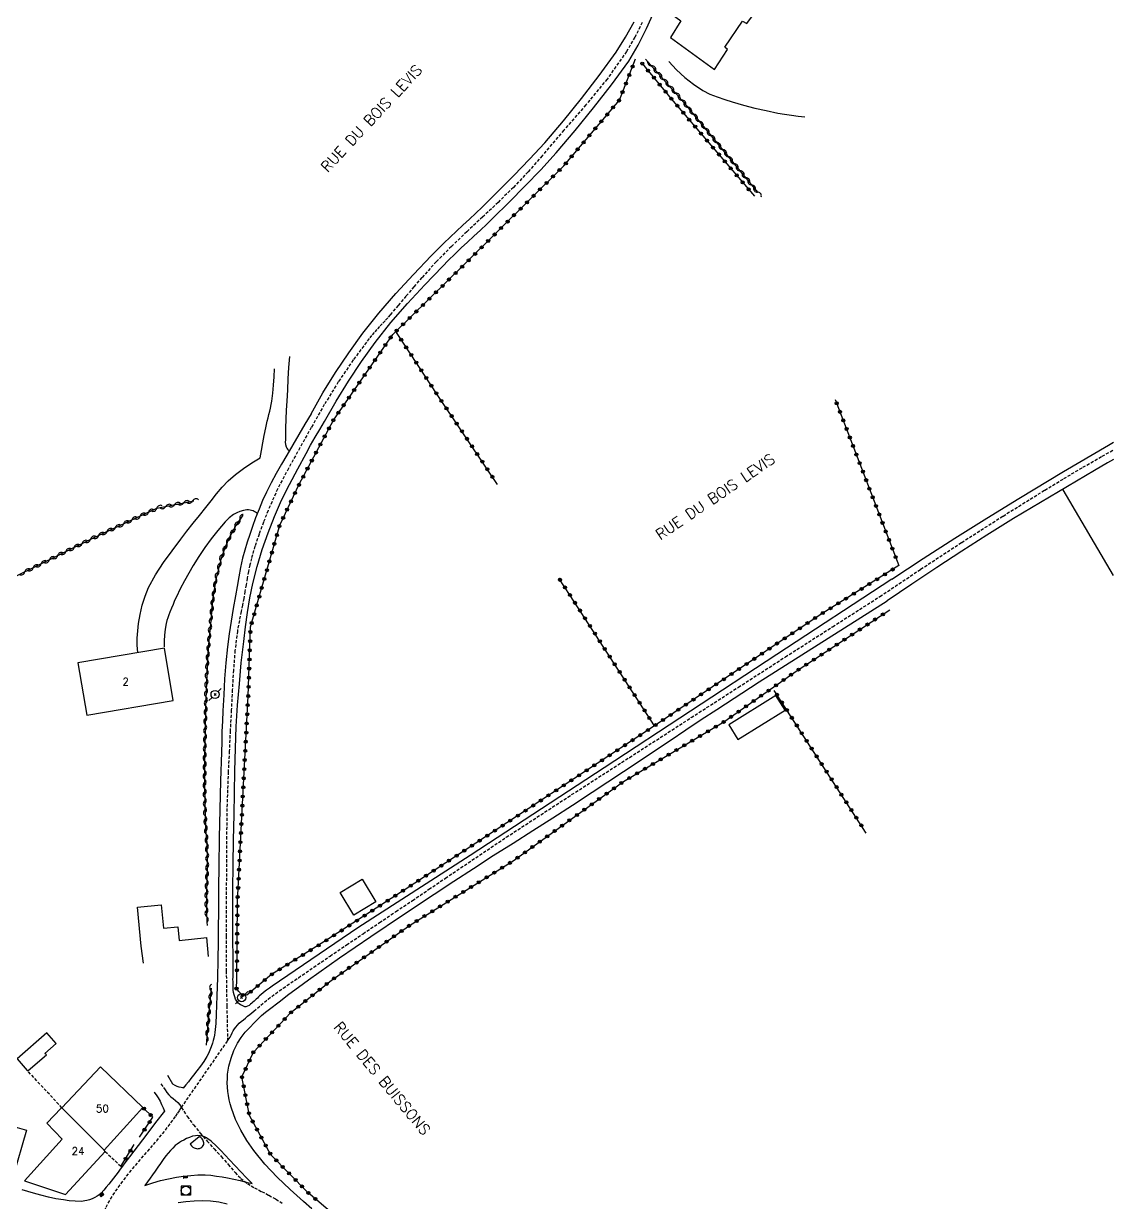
# Model space of a CAD drawing. Header units: millimetres. Extents: x 183000 to 184001, y 152999 to 154000.
# Drawn here: x 183821.3 to 184000, y 153255.7 to 153448.9 of the extents above; entities that cross this region are included whole.
import ezdxf
from ezdxf.enums import TextEntityAlignment as Align

# ---------------------------------------------------------------- set-up
doc = ezdxf.new("R2010")
doc.units = ezdxf.units.MM
doc.linetypes.add('DASHED', pattern=[0.75, 0.5, -0.25])
doc.layers.get('0').update_dxf_attribs({"linetype": 'CONTINUOUS'})
for name, color, linetype in [('W0001', 6, 'DASHED'), ('W0008', 7, 'CONTINUOUS'), ('W0015', 2, 'CONTINUOUS'), ('W0017', 7, 'CONTINUOUS'), ('W0101', 7, 'CONTINUOUS'), ('W0104', 1, 'CONTINUOUS'), ('W0112', 1, 'DASHED'), ('W0300', 7, 'CONTINUOUS'), ('W0310', 3, 'CONTINUOUS'), ('W0322', 7, 'CONTINUOUS'), ('W0323', 7, 'CONTINUOUS'), ('W0330', 7, 'CONTINUOUS'), ('W0401', 7, 'CONTINUOUS'), ('W0420', 7, 'CONTINUOUS'), ('W0473', 7, 'CONTINUOUS'), ('W0989', 7, 'CONTINUOUS'), ('W0991', 7, 'CONTINUOUS'), ('W1102', 7, 'CONTINUOUS')]:
    doc.layers.add(name, color=color, linetype=linetype)
doc.styles.get("Standard").update_dxf_attribs({"font": 'romans.shx', "width": 0.85})

# ---------------------------------------------------------------- blocks, each defined once
blk = doc.blocks.new('T473')
for p, q in [((-0.166667, 0.166667), (0.166667, -0.166667)), ((-0.166667, -0.166667), (0.166667, 0.166667)), ((0.500001, 0.500001), (1.000002, 1.000002)), ((-1.000002, -1.000002), (-0.500001, -0.500001))]:
    blk.add_line(p, q)
blk.add_ellipse((0, 0), major_axis=(0.471405, 0.471405), ratio=1, start_param=5.4977871438, end_param=11.780972451)
blk = doc.blocks.new('T420')
for p, q in [((0.75, 0.75), (-0.75, 0.75)), ((-0.75, 0.75), (-0.75, -0.75)), ((0.75, 0.75), (0.75, -0.75)), ((0.75, -0.75), (-0.75, -0.75))]:
    blk.add_line(p, q)
blk.add_ellipse((0, 0), major_axis=(-0.53, 0.53), ratio=1, start_param=3.926991, end_param=10.210176)
blk = doc.blocks.new('T401')
for p, q in [((-0.3, 0.3), (0, 0.3)), ((-0.3, -0.25), (-0.3, 0.3)), ((-0.3, 0.15), (0, 0.15)), ((-0.3, 0), (0, 0)), ((0, 0.3), (0, -0.25)), ((-0.3, -0.15), (0, -0.15)), ((-0.3, -0.25), (-0.3, -0.3)), ((-0.3, -0.3), (0, -0.3)), ((0, -0.3), (0, -0.25))]:
    blk.add_line(p, q)
blk = doc.blocks.new('t310o')
at = {"color": 0, "linetype": 'Continuous'}
for centre, start, end in [((-0.5, 0.38), 216.8699, 323.1304), ((0.5, -0.37), 36.8699, 143.1303)]:
    blk.add_arc(centre, 0.625, start, end, dxfattribs=at)
blk = doc.blocks.new('t323o')
at = {"color": 0, "linetype": 'Continuous'}
for radius in [0.25, 0.15]:
    blk.add_circle((0, 0), radius, dxfattribs=at)
blk = doc.blocks.new('t322o')
at = {"color": 0, "linetype": 'Continuous'}
for radius in [0.25, 0.15]:
    blk.add_circle((0, 0), radius, dxfattribs=at)

msp = doc.modelspace()

# ---------------------------------------------------------------- linework, layer by layer
at = {"layer": 'W0001'}
for points in [[(183922.76, 153449.05), (183921.53, 153446.63), (183920.16, 153444.29), (183916.99, 153439.79), (183913.49, 153435.54), (183909.87, 153431.4), (183906.33, 153427.22), (183904.03, 153424.56), (183901.61, 153422.02), (183899.1, 153419.56), (183896.55, 153417.16), (183893.99, 153414.77), (183891.46, 153412.35), (183888.99, 153409.86), (183886.63, 153407.26), (183885.32, 153405.75), (183884.01, 153404.22), (183882.72, 153402.69), (183881.43, 153401.16), (183881.01, 153400.66), (183880.57, 153400.17), (183880.13, 153399.69), (183879.69, 153399.21), (183879.24, 153398.73), (183878.81, 153398.24), (183878.38, 153397.74), (183877.97, 153397.24), (183875.36, 153393.75), (183872.91, 153390.15), (183870.62, 153386.44), (183868.47, 153382.66), (183866.61, 153379.32), (183864.74, 153375.98), (183862.95, 153372.58), (183861.4, 153369.07)], [(183854.76, 153282.14), (183854.98, 153282.45), (183855.17, 153282.77), (183855.35, 153283.1), (183855.52, 153283.44), (183855.7, 153283.77), (183855.9, 153284.1), (183856.11, 153284.41), (183856.36, 153284.7), (183856.68, 153285.02), (183857.01, 153285.32), (183857.35, 153285.61), (183857.7, 153285.89), (183858.05, 153286.17), (183858.4, 153286.45), (183858.74, 153286.74), (183859.07, 153287.03), (183861.41, 153288.99), (183863.87, 153290.79), (183866.38, 153292.5), (183868.89, 153294.21), (183871.57, 153296.05), (183874.27, 153297.88), (183876.97, 153299.71), (183879.67, 153301.52), (183882.37, 153303.34), (183885.08, 153305.15), (183887.78, 153306.98), (183890.47, 153308.81), (183900.46, 153315.52), (183910.54, 153322.09), (183920.66, 153328.61), (183930.78, 153335.13), (183938.5, 153340.11), (183946.22, 153345.08), (183953.96, 153350.03), (183961.71, 153354.97), (183968.39, 153359.44), (183975.12, 153363.84), (183981.91, 153368.17), (183988.74, 153372.41), (183991.86, 153374.3), (183995, 153376.15), (183998.16, 153377.97), (184000, 153379.02)], [(183861.4, 153369.07), (183860.64, 153367.14), (183859.91, 153365.2), (183859.24, 153363.23), (183858.67, 153361.23), (183858.42, 153360.15), (183858.19, 153359.06), (183857.98, 153357.96), (183857.78, 153356.87), (183857.59, 153355.77), (183857.4, 153354.67), (183857.19, 153353.58), (183856.96, 153352.49), (183856.37, 153349.32), (183855.97, 153346.11), (183855.72, 153342.9), (183855.53, 153339.69), (183855.36, 153336.33), (183855.19, 153332.97), (183855.03, 153329.62), (183854.86, 153326.26), (183854.67, 153320.96), (183854.59, 153315.65), (183854.57, 153310.35), (183854.53, 153305.04), (183854.51, 153299.32), (183854.54, 153293.59), (183854.63, 153287.87), (183854.76, 153282.14)], [(183847.19, 153271.22), (183854.76, 153282.14)], [(183843.83, 153275.09), (183844.52, 153274.13), (183844.52, 153274.13), (183844.78, 153273.7), (183845.11, 153273.32), (183845.48, 153272.98), (183845.85, 153272.67), (183846.23, 153272.36), (183846.59, 153272.02), (183846.92, 153271.65), (183847.19, 153271.22)], [(183832.77, 153249.87), (183833.2, 153251.16), (183833.68, 153252.43), (183834.22, 153253.68), (183834.83, 153254.9), (183835.98, 153256.89), (183837.29, 153258.77), (183838.69, 153260.58), (183840.17, 153262.33), (183841.66, 153264.04), (183843.14, 153265.76), (183844.58, 153267.52), (183845.94, 153269.34), (183846.27, 153269.81), (183846.58, 153270.28), (183846.88, 153270.75), (183847.19, 153271.22)], [(183847.19, 153271.22), (183848.14, 153269.77), (183849.17, 153268.37), (183850.27, 153267.03), (183851.41, 153265.72), (183852.57, 153264.45), (183853.73, 153263.17), (183854.87, 153261.88), (183855.98, 153260.57), (183856.93, 153259.59), (183858.01, 153258.76), (183859.16, 153258.06), (183860.34, 153257.44), (183861.52, 153256.84), (183862.68, 153256.21), (183863.8, 153255.48)]]:
    msp.add_lwpolyline(points, dxfattribs=at)
at = {"layer": 'W0008'}
for points in [[(183920.53, 153442.73), (183922.07, 153445.35), (183923.45, 153448.07), (183924.68, 153450.85)], [(183918.47, 153444.19), (183919.99, 153446.65), (183921.44, 153449.16)], [(183868.47, 153384.92), (183870.4, 153388.34), (183872.45, 153391.68), (183874.64, 153394.94), (183876.94, 153398.11), (183879.58, 153401.44), (183882.36, 153404.64), (183885.23, 153407.76), (183888.15, 153410.83), (183889.16, 153411.86), (183890.19, 153412.87), (183891.24, 153413.86), (183892.29, 153414.84), (183893.35, 153415.82), (183894.41, 153416.81), (183895.46, 153417.8), (183896.49, 153418.8), (183899.1, 153421.39), (183901.71, 153423.98), (183904.27, 153426.63), (183906.75, 153429.35), (183909.82, 153432.94), (183912.8, 153436.62), (183915.68, 153440.36), (183918.47, 153444.19)], [(183870.66, 153383.66), (183872.54, 153387.01), (183874.56, 153390.28), (183876.7, 153393.48), (183878.95, 153396.59), (183881.55, 153399.86), (183884.28, 153403), (183887.1, 153406.07), (183889.97, 153409.08), (183890.97, 153410.11), (183892, 153411.11), (183893.04, 153412.1), (183894.09, 153413.07), (183895.15, 153414.05), (183896.2, 153415.02), (183897.24, 153416.01), (183898.27, 153417.01), (183900.91, 153419.63), (183903.55, 153422.26), (183906.14, 153424.93), (183908.65, 153427.68), (183911.76, 153431.33), (183914.78, 153435.05), (183917.7, 153438.85), (183920.53, 153442.73)], [(183868.47, 153384.92), (183867.45, 153383.24), (183866.44, 153381.55), (183865.44, 153379.86), (183864.46, 153378.15), (183863.61, 153376.65), (183862.75, 153375.14), (183861.92, 153373.62), (183861.15, 153372.07), (183860.51, 153370.69), (183859.92, 153369.29), (183859.36, 153367.88), (183858.83, 153366.45), (183858.38, 153365.16), (183857.96, 153363.87), (183857.57, 153362.56), (183857.22, 153361.24), (183856.88, 153359.71), (183856.59, 153358.18), (183856.32, 153356.64), (183856.06, 153355.1), (183855.7, 153353.02), (183855.34, 153350.93), (183855.02, 153348.84), (183854.74, 153346.75), (183854.48, 153344.12), (183854.28, 153341.5), (183854.12, 153338.87), (183853.98, 153336.23), (183853.9, 153334.54), (183853.84, 153332.84), (183853.79, 153331.14), (183853.74, 153329.44), (183853.61, 153324.76), (183853.5, 153320.09), (183853.4, 153315.41), (183853.32, 153310.73), (183853.31, 153309.57), (183853.29, 153308.4), (183853.29, 153307.23), (183853.28, 153306.07), (183853.27, 153304.9), (183853.27, 153303.74), (183853.26, 153302.57), (183853.24, 153301.41), (183853.2, 153298.43), (183853.16, 153295.45), (183853.1, 153292.47), (183853, 153289.5), (183852.96, 153288), (183852.91, 153286.49), (183852.83, 153284.99), (183852.66, 153283.49), (183852.59, 153283.05), (183852.5, 153282.61), (183852.39, 153282.18), (183852.27, 153281.75), (183852.08, 153281.19), (183851.86, 153280.64), (183851.62, 153280.09), (183851.35, 153279.56), (183850.85, 153278.76), (183850.3, 153278), (183849.73, 153277.25), (183849.16, 153276.51), (183848.75, 153275.98), (183848.34, 153275.45), (183847.92, 153274.93), (183847.5, 153274.41), (183847.48, 153274.42), (183847.14, 153274.48), (183846.81, 153274.57), (183846.49, 153274.68), (183846.18, 153274.82), (183845.76, 153275.05), (183844.95, 153276.46)], [(183862.09, 153291.13), (183861.61, 153290.79), (183861.13, 153290.43), (183860.66, 153290.06), (183860.2, 153289.68), (183860.01, 153289.51), (183859.83, 153289.34), (183859.65, 153289.16), (183859.47, 153288.99), (183859.29, 153288.81), (183859.11, 153288.63), (183858.92, 153288.47), (183858.72, 153288.31), (183858.51, 153288.14), (183858.28, 153287.96), (183858.03, 153287.81), (183857.75, 153287.73), (183857.61, 153287.74), (183857.48, 153287.78), (183857.36, 153287.83), (183857.25, 153287.89), (183857.05, 153287.98), (183856.85, 153288.07), (183856.65, 153288.19), (183856.48, 153288.34), (183856.25, 153288.65), (183856.07, 153288.99), (183855.93, 153289.35), (183855.82, 153289.71), (183855.74, 153290.07), (183855.7, 153290.44), (183855.68, 153290.81), (183855.67, 153291.18), (183855.65, 153291.53), (183855.65, 153291.87), (183855.64, 153292.22), (183855.65, 153292.57), (183855.65, 153292.91), (183855.66, 153293.26), (183855.66, 153293.6), (183855.67, 153293.95), (183855.65, 153296.18), (183855.63, 153298.4), (183855.62, 153300.63), (183855.61, 153302.85), (183855.64, 153306.94), (183855.69, 153311.02), (183855.75, 153315.11), (183855.82, 153319.19), (183855.88, 153322.8), (183855.94, 153326.42), (183856.03, 153330.04), (183856.19, 153333.65), (183856.41, 153337.15), (183856.69, 153340.64), (183857.01, 153344.13), (183857.4, 153347.62), (183857.69, 153350), (183858.01, 153352.38), (183858.39, 153354.75), (183858.88, 153357.1), (183859.61, 153359.9), (183860.44, 153362.68), (183861.39, 153365.41), (183862.44, 153368.11), (183863.61, 153370.76), (183864.91, 153373.35), (183866.28, 153375.9), (183867.65, 153378.44), (183868.38, 153379.76), (183869.12, 153381.07), (183869.88, 153382.37), (183870.66, 153383.66)], [(183963.66, 153357.84), (183968.82, 153361.2), (183974.01, 153364.52), (183979.23, 153367.8), (183984.48, 153371.03), (183991.81, 153375.44), (183999.19, 153379.78), (184000, 153380.25)], [(184000, 153377.44), (183999.02, 153376.87), (183996.89, 153375.63), (183992.46, 153373.02), (183988.04, 153370.4), (183983.64, 153367.75), (183979.27, 153365.04), (183975.14, 153362.41), (183971.03, 153359.73), (183966.95, 153357.02), (183962.89, 153354.26)], [(183963.66, 153357.84), (183944.82, 153345.48), (183916.52, 153326.88), (183894.55, 153312.52), (183876.14, 153300.69), (183862.09, 153291.13)], [(183861.65, 153287.34), (183863.21, 153288.56), (183864.79, 153289.77), (183866.39, 153290.96), (183868, 153292.13), (183873.1, 153295.73), (183878.25, 153299.26), (183883.43, 153302.74), (183888.62, 153306.2), (183891.85, 153308.32), (183895.08, 153310.42), (183898.32, 153312.5), (183901.57, 153314.57), (183904.83, 153316.64), (183908.07, 153318.72), (183911.32, 153320.8), (183914.55, 153322.9), (183917.11, 153324.59), (183919.67, 153326.28), (183922.22, 153327.99), (183924.77, 153329.69), (183927.32, 153331.4), (183929.87, 153333.1), (183932.43, 153334.79), (183934.99, 153336.47), (183941.94, 153340.97), (183948.9, 153345.43), (183955.89, 153349.86), (183962.89, 153354.26)], [(183868.56, 153254.62), (183867.21, 153255.8), (183865.04, 153257.77), (183862.91, 153259.78), (183860.88, 153261.91), (183859.04, 153264.2), (183857.93, 153265.82), (183856.92, 153267.51), (183856.06, 153269.28), (183855.38, 153271.13), (183855.19, 153271.81), (183855.02, 153272.49), (183854.89, 153273.17), (183854.8, 153273.87), (183854.74, 153274.56), (183854.71, 153275.27), (183854.72, 153275.97), (183854.77, 153276.67), (183854.98, 153278), (183855.33, 153279.31), (183855.81, 153280.57), (183856.4, 153281.78), (183856.98, 153282.7), (183857.65, 153283.55), (183858.38, 153284.35), (183859.12, 153285.12), (183859.71, 153285.72), (183860.33, 153286.28), (183860.98, 153286.82), (183861.65, 153287.34)], [(183842.7, 153273.71), (183842.7, 153273.71), (183843.18, 153273.16), (183843.39, 153272.82), (183843.68, 153272.28), (183843.95, 153271.73), (183844.2, 153271.17), (183844.41, 153270.6), (183844.41, 153270.6), (183842.95, 153268.74), (183841.51, 153266.87), (183840.08, 153265), (183838.65, 153263.12), (183838.27, 153262.63), (183837.9, 153262.13), (183837.54, 153261.63), (183837.17, 153261.13), (183836.8, 153260.63), (183836.43, 153260.13), (183836.05, 153259.63), (183835.67, 153259.15), (183835.27, 153258.64), (183834.87, 153258.15), (183834.46, 153257.66), (183834.01, 153257.2), (183833.86, 153257.06), (183833.71, 153256.93), (183833.55, 153256.81), (183833.38, 153256.7), (183832.98, 153256.47), (183832.57, 153256.25), (183832.14, 153256.08), (183831.69, 153255.96), (183830.73, 153255.84), (183829.77, 153255.86), (183828.81, 153255.95), (183827.87, 153256.06), (183826.62, 153256.27), (183825.38, 153256.54), (183824.16, 153256.86), (183822.94, 153257.2), (183821.09, 153257.73)], [(183846.65, 153255.65), (183847.92, 153255.83), (183849.27, 153255.94), (183850.62, 153255.98), (183851.98, 153255.92), (183853.32, 153255.75), (183854.7, 153255.42)]]:
    msp.add_lwpolyline(points, dxfattribs=at)
at = {"layer": 'W0015'}
for points in [[(183858.8, 153258.75), (183857.87, 153259.72), (183856.93, 153260.69), (183856, 153261.66), (183855.06, 153262.62), (183854.34, 153263.39), (183853.64, 153264.16), (183852.91, 153264.92), (183852.14, 153265.63), (183851.87, 153265.84), (183851.6, 153266.05), (183851.31, 153266.24), (183851, 153266.39), (183850.64, 153266.51), (183850.27, 153266.59), (183849.88, 153266.62), (183849.5, 153266.6), (183848.99, 153266.5), (183848.5, 153266.33), (183848.03, 153266.12), (183847.58, 153265.89), (183847.21, 153265.69), (183846.85, 153265.47), (183846.51, 153265.23), (183846.18, 153264.97), (183845.76, 153264.58), (183845.38, 153264.16), (183845.01, 153263.72), (183844.65, 153263.28), (183844.19, 153262.68), (183843.75, 153262.06), (183843.32, 153261.43), (183842.89, 153260.81), (183842.47, 153260.21), (183842.04, 153259.62), (183841.62, 153259.03), (183841.2, 153258.43)], [(183841.2, 153258.43), (183842.48, 153258.86), (183843.77, 153259.24), (183845.07, 153259.55), (183846.39, 153259.8), (183847.55, 153259.98), (183848.71, 153260.1), (183849.88, 153260.17), (183851.06, 153260.17), (183851.99, 153260.11), (183852.92, 153259.99), (183853.85, 153259.84), (183854.77, 153259.67), (183855.79, 153259.48), (183856.8, 153259.26), (183857.8, 153259.01), (183858.8, 153258.75)]]:
    msp.add_lwpolyline(points, dxfattribs=at)
at = {"layer": 'W0017'}
for points in [[(183864.89, 153394.33), (183864.77, 153392.5), (183864.66, 153390.67), (183864.56, 153388.84), (183864.46, 153387), (183864.38, 153385.52), (183864.29, 153384.03), (183864.23, 153382.54), (183864.23, 153381.05), (183864.23, 153380.67), (183864.22, 153380.27), (183864.26, 153379.88), (183864.36, 153379.5), (183864.45, 153379.31), (183864.57, 153379.15), (183864.71, 153379), (183864.87, 153378.88)], [(183860.12, 153377.68), (183860.32, 153378.91), (183860.54, 153380.14), (183860.77, 153381.38), (183861.01, 153382.6), (183861.13, 153383.15), (183861.26, 153383.7), (183861.39, 153384.24), (183861.53, 153384.78), (183861.66, 153385.33), (183861.78, 153385.87), (183861.89, 153386.42), (183861.99, 153386.98), (183862.17, 153388.3), (183862.3, 153389.63), (183862.39, 153390.96), (183862.44, 153392.3)], [(183840.02, 153345.79), (183839.98, 153346.38), (183839.95, 153346.98), (183839.95, 153347.57), (183839.96, 153348.17), (183839.98, 153348.76), (183840.03, 153349.36), (183840.09, 153349.95), (183840.17, 153350.54), (183840.44, 153352.05), (183840.78, 153353.54), (183841.23, 153355.01), (183841.81, 153356.44), (183842.93, 153358.55), (183844.26, 153360.54), (183845.69, 153362.45), (183847.1, 153364.35), (183848.1, 153365.67), (183849.12, 153366.97), (183850.17, 153368.25), (183851.21, 153369.54), (183852.09, 153370.65), (183852.95, 153371.78), (183853.86, 153372.89), (183854.85, 153373.91), (183856.07, 153374.98), (183857.36, 153375.96), (183858.71, 153376.86), (183860.12, 153377.68)], [(183859.68, 153368.52), (183859.51, 153368.67), (183859.33, 153368.81), (183859.14, 153368.92), (183858.93, 153369.01), (183858.69, 153369.09), (183858.44, 153369.14), (183858.19, 153369.17), (183857.93, 153369.17), (183857.35, 153369.08), (183856.79, 153368.93), (183856.25, 153368.71), (183855.74, 153368.43), (183855, 153367.87), (183854.34, 153367.21), (183853.74, 153366.5), (183853.16, 153365.79), (183852.07, 153364.42), (183851.05, 153362.99), (183850.07, 153361.53), (183849.13, 153360.05), (183848.39, 153358.8), (183847.68, 153357.53), (183847.01, 153356.24), (183846.37, 153354.94), (183846.08, 153354.32), (183845.81, 153353.69), (183845.56, 153353.05), (183845.31, 153352.41), (183845.13, 153351.95), (183844.96, 153351.49), (183844.8, 153351.02), (183844.68, 153350.54), (183844.51, 153349.6), (183844.4, 153348.65), (183844.34, 153347.7), (183844.34, 153346.75)]]:
    msp.add_lwpolyline(points, dxfattribs=at)
at = {"layer": 'W0101'}
for points in [[(183927.22, 153450.71), (183929.06, 153449.31), (183927.38, 153446.6), (183934.6, 153441.36), (183936.7, 153444.65), (183936.31, 153445.02), (183939.18, 153449.26), (183939.89, 153448.87), (183942.08, 153451.87), (183938.63, 153454.61)], [(183840.98, 153294.86), (183840.6, 153297.65), (183840.6, 153297.65), (183839.98, 153304.08), (183843.88, 153304.45), (183844.24, 153300.62), (183846.59, 153300.84), (183846.81, 153298.62), (183851.37, 153299.06)], [(183851.61, 153295.99), (183851.37, 153299.06)], [(183834.51, 153264.23), (183840.89, 153271.21), (183833.93, 153277.88), (183827.58, 153271.19)], [(183827.58, 153271.19), (183827.5, 153271.11), (183825.1, 153268.68), (183827.63, 153266.05), (183821.44, 153259.2)], [(183828.19, 153256.96), (183834.68, 153264), (183834.51, 153264.23)], [(183821.44, 153259.2), (183828.19, 153256.96)]]:
    msp.add_lwpolyline(points, dxfattribs=at)
msp.add_lwpolyline([(183831.69, 153335.52), (183845.86, 153337.92), (183844.41, 153346.53), (183830.23, 153344.13), (183831.69, 153335.52)], close=True, dxfattribs=at)
at = {"layer": 'W0104'}
for points in [[(183944.66, 153338.74), (183936.92, 153333.94), (183938.41, 153331.53), (183946.16, 153336.32), (183944.66, 153338.74)], [(183873.21, 153306.44), (183876.82, 153308.62), (183879.06, 153304.93), (183875.45, 153302.74), (183873.21, 153306.44)], [(183822.07, 153277.27), (183825.05, 153279.84), (183824.77, 153280.06), (183826.65, 153281.69), (183825.15, 153283.44), (183820.25, 153279.21), (183821.92, 153277.27), (183822.07, 153277.27)]]:
    msp.add_lwpolyline(points, close=True, dxfattribs=at)
for points in [[(183816.15, 153267.21), (183817.09, 153266.94), (183817.6, 153268.71), (183821.78, 153267.5), (183819.54, 153259.75)], [(183848.63, 153265.23), (183848.71, 153265.08), (183848.82, 153264.94), (183848.94, 153264.81), (183849.08, 153264.7), (183849.26, 153264.61), (183849.44, 153264.53), (183849.64, 153264.48), (183849.84, 153264.47), (183849.99, 153264.48), (183850.13, 153264.51), (183850.27, 153264.56), (183850.4, 153264.63), (183850.54, 153264.73), (183850.66, 153264.85), (183850.77, 153264.99), (183850.84, 153265.15), (183850.86, 153265.21), (183850.87, 153265.26), (183850.87, 153265.31), (183850.86, 153265.37), (183850.86, 153265.42), (183850.85, 153265.47), (183850.83, 153265.52), (183850.82, 153265.57), (183850.76, 153265.76), (183850.68, 153265.94), (183850.58, 153266.11), (183850.45, 153266.26), (183850.37, 153266.33), (183850.28, 153266.38), (183850.18, 153266.42), (183850.08, 153266.44)], [(183850.08, 153266.44), (183848.63, 153265.23)]]:
    msp.add_lwpolyline(points, dxfattribs=at)
at = {"layer": 'W0112'}
for points in [[(183827.58, 153271.19), (183821.92, 153277.27)], [(183834.68, 153264), (183837.28, 153261.57)]]:
    msp.add_lwpolyline(points, dxfattribs=at)
at = {"layer": 'W0300'}
msp.add_lwpolyline([(183927.13, 153442.64), (183928.37, 153441.29), (183929.71, 153440.05), (183931.15, 153438.93), (183932.68, 153437.93), (183933.83, 153437.33), (183935.03, 153436.85), (183936.26, 153436.44), (183937.48, 153436.05), (183939.33, 153435.51), (183941.2, 153435.03), (183943.07, 153434.61), (183944.96, 153434.22), (183946.08, 153434.03), (183947.2, 153433.86), (183948.33, 153433.72), (183949.4, 153433.57)], dxfattribs=at)
at = {"layer": 'W0310'}
for points in [[(183923.29, 153443.07), (183929.25, 153436.32), (183939.81, 153423.49), (183941.69, 153421.17)], [(183810.72, 153353.78), (183822.94, 153359.71), (183832.77, 153364.58), (183843.18, 153369.43), (183849.21, 153370.67)], [(183857.25, 153368.32), (183856.13, 153366.62), (183855.15, 153364.83), (183854.32, 153362.97), (183853.64, 153361.05), (183852.81, 153357.76), (183852.31, 153354.41), (183851.99, 153351.04), (183851.69, 153347.7), (183851.47, 153344.97), (183851.33, 153342.24), (183851.24, 153339.52), (183851.16, 153336.79), (183851.06, 153332.68), (183851, 153328.57), (183850.98, 153324.46), (183851.03, 153320.35), (183851.06, 153319.39), (183851.1, 153318.43), (183851.15, 153317.47), (183851.21, 153316.51), (183851.27, 153315.56), (183851.33, 153314.6), (183851.37, 153313.64), (183851.4, 153312.68), (183851.41, 153311.52), (183851.4, 153310.36), (183851.37, 153309.19), (183851.34, 153308.03), (183851.31, 153306.87), (183851.29, 153305.71), (183851.28, 153304.54), (183851.29, 153303.38), (183851.31, 153302.79), (183851.34, 153302.21), (183851.38, 153301.62), (183851.42, 153301.04)], [(183852.06, 153290.76), (183851.97, 153289.8), (183851.88, 153288.84), (183851.8, 153287.88), (183851.71, 153286.91), (183851.59, 153285.54), (183851.48, 153284.17), (183851.36, 153282.8), (183851.24, 153281.43)]]:
    msp.add_lwpolyline(points, dxfattribs=at)
at = {"layer": 'W0322'}
for points in [[(183856.27, 153292.21), (183856.38, 153305.01), (183857.35, 153324.12), (183858.14, 153338.63), (183858.54, 153349.99), (183863.31, 153366.66), (183866.52, 153373.41), (183872.1, 153383.89), (183881.83, 153397.91), (183893.73, 153409.53), (183909.88, 153425.57), (183919, 153436.35), (183921.66, 153443.1)], [(183886.28, 153241.65), (183875.66, 153250.69), (183867.94, 153257.28), (183861.83, 153263.49), (183858.33, 153269.92), (183857.11, 153276.22), (183858.99, 153280.3), (183865.15, 153286.78), (183871.74, 153292.05), (183884.59, 153301.06), (183901.59, 153311.65), (183919.69, 153324.67), (183936.13, 153334.42), (183948.14, 153342.85), (183963.34, 153352.78)]]:
    msp.add_lwpolyline(points, dxfattribs=at)
at = {"layer": 'W0323'}
for points in [[(183922.72, 153442.36), (183927.51, 153436.56), (183941.16, 153420.58)], [(183899, 153373.34), (183897.56, 153375.54), (183889.1, 153388.11), (183882.46, 153398.23)], [(183954.38, 153387.29), (183964.82, 153360.03)], [(183964.82, 153360.03), (183951.91, 153351.99), (183934.28, 153340.19), (183924.74, 153333.79), (183902.14, 153318.93), (183883.86, 153306.96), (183870.55, 153298.35), (183861.96, 153293.03), (183857.91, 153289.65), (183857.11, 153289.68), (183856.61, 153290.21), (183856.22, 153290.71), (183856.27, 153292.21)], [(183924.74, 153333.79), (183910.94, 153355.15), (183909.07, 153358)], [(183959.48, 153316.19), (183944.37, 153339.58)], [(183840.31, 153266.34), (183842.52, 153269.63), (183840.89, 153271.21)], [(183837.28, 153261.57), (183839.46, 153265.15)]]:
    msp.add_lwpolyline(points, dxfattribs=at)
at = {"layer": 'W0330'}
msp.add_lwpolyline([(184000, 153358.43), (183991.77, 153372.44)], dxfattribs=at)
at = {"layer": 'W1102'}
msp.add_lwpolyline([(183834.51, 153264.23), (183830, 153268.74), (183827.58, 153271.19)], dxfattribs=at)

# ---------------------------------------------------------------- block references
at = {"layer": 'W0310'}
for p, rotation in [((183924.29, 153441.94), 311.4390129988033), ((183925.28, 153440.82), 311.4390129988033), ((183926.27, 153439.7), 311.4390129988033), ((183927.27, 153438.57), 311.4390129988033), ((183928.26, 153437.45), 311.4390129988033), ((183929.25, 153436.32), 309.4688841541359), ((183930.2, 153435.16), 309.4688841541359), ((183931.16, 153434.01), 309.4688841541359), ((183932.11, 153432.85), 309.4688841541359), ((183933.07, 153431.69), 309.4688841541359), ((183934.02, 153430.53), 309.4688841541359), ((183934.97, 153429.37), 309.4688841541359), ((183935.93, 153428.22), 309.4688841541359), ((183936.88, 153427.06), 309.4688841541359), ((183937.83, 153425.9), 309.4688841541359), ((183938.79, 153424.74), 309.4688841541359), ((183939.74, 153423.58), 309.4688841541359), ((183940.68, 153422.42), 308.9915392411064), ((183941.63, 153421.25), 308.9915392411064), ((183846.08, 153370.03), 11.59887456684492), ((183847.55, 153370.33), 11.59887456684492), ((183849.02, 153370.63), 11.59887456684492), ((183840.43, 153368.15), 24.97772469544926), ((183841.78, 153368.78), 24.97772469544926), ((183843.14, 153369.42), 24.97772469544926), ((183844.61, 153369.72), 11.59887456684492), ((183856.77, 153367.6), 236.8163169672704), ((183836.35, 153366.25), 24.97772469544926), ((183837.71, 153366.88), 24.97772469544926), ((183839.07, 153367.52), 24.97772469544926), ((183855.97, 153366.33), 241.3399848890308), ((183832.27, 153364.34), 26.38097564654358), ((183833.63, 153364.98), 24.97772469544926), ((183834.99, 153365.62), 24.97772469544926), ((183854.63, 153363.65), 245.8636499121175), ((183855.25, 153365.01), 241.3399848890308), ((183828.24, 153362.34), 26.38097564654358), ((183829.59, 153363), 26.38097564654358), ((183830.93, 153363.67), 26.38097564654358), ((183854.07, 153362.26), 250.3873120380146), ((183824.21, 153360.34), 26.38097564654358), ((183825.55, 153361), 26.38097564654358), ((183826.9, 153361.67), 26.38097564654358), ((183853.58, 153360.84), 255.9634947256898), ((183821.52, 153359.02), 25.86993651811982), ((183822.87, 153359.67), 25.86993651811982), ((183852.86, 153357.93), 255.9634947256898), ((183853.22, 153359.39), 255.9634947256898), ((183852.62, 153356.45), 261.5211131136884), ((183852.4, 153354.97), 261.5211131136884), ((183852.08, 153351.99), 264.4930235443672), ((183852.22, 153353.48), 264.4930235443672), ((183851.94, 153350.49), 264.8437448697784), ((183851.8, 153349), 264.8437448697784), ((183851.55, 153346.01), 265.4292134943885), ((183851.67, 153347.5), 265.4292134943885), ((183851.45, 153344.51), 267.0792753687082), ((183851.37, 153343.02), 267.0792753687082), ((183851.31, 153341.52), 268.0602860148795), ((183851.21, 153338.52), 268.3714652780391), ((183851.25, 153340.02), 268.0602860148795), ((183851.17, 153337.02), 268.3714652780391), ((183851.13, 153335.52), 268.6002995604123), ((183851.06, 153332.52), 269.1024789144881), ((183851.09, 153334.02), 268.6002995604123), ((183851.03, 153331.02), 269.1024789144881), ((183851.01, 153329.52), 269.1024789144881), ((183850.99, 153328.02), 269.7925169723047), ((183850.99, 153326.52), 269.7925169723047), ((183850.98, 153325.02), 269.7925169723047), ((183850.99, 153323.52), 270.670370511114), ((183851.01, 153322.02), 270.670370511114), ((183851.03, 153320.52), 270.670370511114), ((183851.07, 153319.02), 272.6075875327563), ((183851.15, 153317.52), 273.2448896205665), ((183851.25, 153316.03), 273.5752761604655), ((183851.33, 153314.53), 272.5481224019676), ((183851.39, 153313.03), 271.5921695800704), ((183851.41, 153311.53), 270.4817767170422), ((183851.39, 153310.03), 268.7893458677993), ((183851.35, 153308.53), 268.4297497429268), ((183851.28, 153305.53), 269.6176466568003), ((183851.31, 153307.03), 268.4586277837633), ((183851.28, 153304.03), 270.6835800073559), ((183851.32, 153302.53), 272.7329522527785), ((183852.02, 153290.4), 264.8589275656574), ((183851.89, 153288.91), 264.8945034474467), ((183851.76, 153287.41), 264.9656526856324), ((183851.5, 153284.42), 265.0367976503729), ((183851.63, 153285.92), 265.0012260877616), ((183851.37, 153282.93), 265.0723658603444)]:
    msp.add_blockref('t310o', p, dxfattribs=dict(at, rotation=rotation))
at = {"layer": 'W0322'}
for p, rotation in [((183921.16, 153441.84), 68.46976408418566), ((183920.61, 153440.44), 68.46976408418566), ((183919.51, 153437.65), 68.46976408418566), ((183920.06, 153439.05), 68.46976408418566), ((183918.93, 153436.27), 49.77046989608365), ((183917, 153433.98), 49.77046989608365), ((183917.97, 153435.13), 49.77046989608365), ((183915.06, 153431.69), 49.77046989608365), ((183916.03, 153432.84), 49.77046989608365), ((183914.09, 153430.55), 49.77046989608365), ((183912.15, 153428.26), 49.77046989608365), ((183913.12, 153429.4), 49.77046989608365), ((183910.22, 153425.97), 49.77046989608365), ((183911.18, 153427.11), 49.77046989608365), ((183909.18, 153424.88), 44.81300235254293), ((183907.06, 153422.76), 44.81300235254293), ((183908.12, 153423.82), 44.81300235254293), ((183904.93, 153420.65), 44.81300235254293), ((183905.99, 153421.71), 44.81300235254293), ((183902.8, 153418.53), 44.81300235254293), ((183903.86, 153419.59), 44.81300235254293), ((183900.67, 153416.42), 44.81300235254293), ((183901.73, 153417.48), 44.81300235254293), ((183898.54, 153414.31), 44.81300235254293), ((183899.61, 153415.36), 44.81300235254293), ((183897.48, 153413.25), 44.81300235254293), ((183895.35, 153411.13), 44.81300235254293), ((183896.41, 153412.19), 44.81300235254293), ((183893.22, 153409.02), 44.29481350261315), ((183894.29, 153410.08), 44.81300235254293), ((183891.07, 153406.93), 44.29481350261315), ((183892.14, 153407.98), 44.29481350261315), ((183888.92, 153404.83), 44.29481350261315), ((183890, 153405.88), 44.29481350261315), ((183886.78, 153402.74), 44.29481350261315), ((183887.85, 153403.79), 44.29481350261315), ((183885.7, 153401.69), 44.29481350261315), ((183883.55, 153399.6), 44.29481350261315), ((183884.63, 153400.64), 44.29481350261315), ((183881.49, 153397.43), 55.25502343229034), ((183882.48, 153398.55), 44.29481350261315), ((183879.78, 153394.96), 55.25502343229034), ((183880.64, 153396.2), 55.25502343229034), ((183878.93, 153393.73), 55.25502343229034), ((183877.22, 153391.27), 55.25502343229034), ((183878.07, 153392.5), 55.25502343229034), ((183876.36, 153390.03), 55.25502343229034), ((183874.65, 153387.57), 55.25502343229034), ((183875.51, 153388.8), 55.25502343229034), ((183873.8, 153386.34), 55.25502343229034), ((183872.09, 153383.87), 61.957956279428), ((183872.94, 153385.1), 55.25502343229034), ((183871.39, 153382.55), 61.957956279428), ((183869.98, 153379.9), 61.957956279428), ((183870.68, 153381.22), 61.957956279428), ((183869.27, 153378.57), 61.957956279428), ((183867.86, 153375.93), 61.957956279428), ((183868.57, 153377.25), 61.957956279428), ((183867.16, 153374.6), 61.957956279428), ((183865.81, 153371.92), 64.51983265074747), ((183866.46, 153373.28), 64.51983265074747), ((183865.17, 153370.57), 64.51983265074747), ((183864.52, 153369.21), 64.51983265074747), ((183863.26, 153366.5), 74.04319785397932), ((183863.87, 153367.86), 64.51983265074747), ((183862.84, 153365.05), 74.04319785397932), ((183862.02, 153362.17), 74.04319785397932), ((183862.43, 153363.61), 74.04319785397932), ((183861.61, 153360.73), 74.04319785397932), ((183861.2, 153359.28), 74.04319785397932), ((183860.37, 153356.4), 74.04319785397932), ((183860.78, 153357.84), 74.04319785397932), ((183859.96, 153354.96), 74.04319785397932), ((183859.55, 153353.52), 74.04319785397932), ((183858.72, 153350.63), 74.04319785397932), ((183859.13, 153352.07), 74.04319785397932), ((183960.93, 153351.21), 33.16032644896843), ((183962.19, 153352.03), 33.16032644896843), ((183858.51, 153349.16), 88.00730167467154), ((183957.16, 153348.74), 33.16032644896843), ((183958.42, 153349.57), 33.16032644896843), ((183959.68, 153350.39), 33.16032644896843), ((183858.46, 153347.66), 88.00730167467154), ((183954.65, 153347.1), 33.16032644896843), ((183955.91, 153347.92), 33.16032644896843), ((183858.4, 153346.16), 88.00730167467154), ((183952.14, 153345.46), 33.16032644896843), ((183953.4, 153346.28), 33.16032644896843), ((183858.3, 153343.16), 88.00730167467154), ((183858.35, 153344.66), 88.00730167467154), ((183948.37, 153343), 33.16032644896843), ((183949.63, 153343.82), 33.16032644896843), ((183950.89, 153344.64), 33.16032644896843), ((183858.25, 153341.66), 88.00730167467154), ((183945.91, 153341.29), 35.05997577757004), ((183947.14, 153342.15), 35.05997577757004), ((183858.2, 153340.16), 88.00730167467154), ((183943.46, 153339.56), 35.05997577757004), ((183944.69, 153340.42), 35.05997577757004), ((183858.06, 153337.17), 86.88407489307006), ((183858.14, 153338.66), 88.00730167467154), ((183941, 153337.84), 35.05997577757004), ((183942.23, 153338.7), 35.05997577757004), ((183857.98, 153335.67), 86.88407489307006), ((183937.32, 153335.25), 35.05997577757004), ((183938.55, 153336.12), 35.05997577757004), ((183939.77, 153336.98), 35.05997577757004), ((183857.9, 153334.17), 86.88407489307006), ((183934.8, 153333.63), 30.6663169320035), ((183936.09, 153334.4), 30.6663169320035), ((183857.82, 153332.67), 86.88407489307006), ((183930.93, 153331.33), 30.6663169320035), ((183932.22, 153332.1), 30.6663169320035), ((183933.51, 153332.87), 30.6663169320035), ((183857.65, 153329.68), 86.88407489307006), ((183857.74, 153331.17), 86.88407489307006), ((183928.35, 153329.8), 30.6663169320035), ((183929.64, 153330.57), 30.6663169320035), ((183857.57, 153328.18), 86.88407489307006), ((183924.48, 153327.51), 30.6663169320035), ((183925.77, 153328.27), 30.6663169320035), ((183927.06, 153329.04), 30.6663169320035), ((183857.49, 153326.68), 86.88407489307006), ((183921.9, 153325.98), 30.6663169320035), ((183923.19, 153326.74), 30.6663169320035), ((183857.33, 153323.69), 87.07902071623586), ((183857.41, 153325.18), 86.88407489307006), ((183918.12, 153323.54), 35.71926800836703), ((183919.34, 153324.42), 35.71926800836703), ((183920.61, 153325.21), 30.6663169320035), ((183857.25, 153322.19), 87.07902071623586), ((183915.68, 153321.79), 35.71926800836703), ((183916.9, 153322.67), 35.71926800836703), ((183857.18, 153320.69), 87.07902071623586), ((183913.25, 153320.04), 35.71926800836703), ((183914.47, 153320.91), 35.71926800836703), ((183857.1, 153319.19), 87.07902071623586), ((183910.81, 153318.29), 35.71926800836703), ((183912.03, 153319.16), 35.71926800836703), ((183856.95, 153316.2), 87.07902071623586), ((183857.02, 153317.69), 87.07902071623586), ((183908.38, 153316.54), 35.71926800836703), ((183909.59, 153317.41), 35.71926800836703), ((183856.87, 153314.7), 87.07902071623586), ((183904.72, 153313.91), 35.71926800836703), ((183905.94, 153314.78), 35.71926800836703), ((183907.16, 153315.66), 35.71926800836703), ((183856.79, 153313.2), 87.07902071623586), ((183902.29, 153312.16), 35.71926800836703), ((183903.5, 153313.03), 35.71926800836703), ((183856.64, 153310.2), 87.07902071623586), ((183856.72, 153311.7), 87.07902071623586), ((183899.77, 153310.52), 31.93401184231592), ((183901.05, 153311.32), 31.93401184231592), ((183856.57, 153308.71), 87.07902071623586), ((183895.95, 153308.14), 31.93401184231592), ((183897.23, 153308.94), 31.93401184231592), ((183898.5, 153309.73), 31.93401184231592), ((183856.49, 153307.21), 87.07902071623586), ((183893.41, 153306.56), 31.93401184231592), ((183894.68, 153307.35), 31.93401184231592), ((183856.41, 153305.71), 87.07902071623586), ((183889.59, 153304.18), 31.93401184231592), ((183890.86, 153304.97), 31.93401184231592), ((183892.13, 153305.76), 31.93401184231592), ((183856.36, 153302.71), 89.5289901417565), ((183856.37, 153304.21), 89.5289901417565), ((183887.04, 153302.59), 31.93401184231592), ((183888.32, 153303.38), 31.93401184231592), ((183856.35, 153301.21), 89.5289901417565), ((183884.5, 153301), 35.0240780217641), ((183885.77, 153301.8), 31.93401184231592), ((183856.33, 153299.71), 89.5289901417565), ((183880.82, 153298.41), 35.0240780217641), ((183882.04, 153299.28), 35.0240780217641), ((183883.27, 153300.14), 35.0240780217641), ((183856.31, 153296.71), 89.5289901417565), ((183856.32, 153298.21), 89.5289901417565), ((183878.36, 153296.69), 35.0240780217641), ((183879.59, 153297.55), 35.0240780217641), ((183856.3, 153295.21), 89.5289901417565), ((183875.9, 153294.97), 35.0240780217641), ((183877.13, 153295.83), 35.0240780217641), ((183856.28, 153293.71), 89.5289901417565), ((183873.45, 153293.25), 35.0240780217641), ((183874.67, 153294.11), 35.0240780217641), ((183871.02, 153291.48), 38.6603582367349), ((183872.22, 153292.39), 35.0240780217641), ((183868.68, 153289.61), 38.6603582367349), ((183869.85, 153290.54), 38.6603582367349), ((183865.17, 153286.8), 38.6603582367349), ((183866.34, 153287.73), 38.6603582367349), ((183867.51, 153288.67), 38.6603582367349), ((183864.13, 153285.71), 46.43264261681049), ((183862.06, 153283.54), 46.43264261681049), ((183863.1, 153284.62), 46.43264261681049), ((183860, 153281.36), 46.43264261681049), ((183861.03, 153282.45), 46.43264261681049), ((183858.97, 153280.27), 65.38971924022938), ((183857.72, 153277.54), 65.38971924022938), ((183858.35, 153278.91), 65.38971924022938), ((183857.12, 153276.18), 100.8949671300886), ((183857.41, 153274.7), 100.8949671300886), ((183857.69, 153273.23), 100.8949671300886), ((183857.97, 153271.76), 100.8949671300886), ((183858.26, 153270.28), 100.8949671300886), ((183858.87, 153268.93), 118.5945503338678), ((183859.59, 153267.61), 118.5945503338678), ((183860.3, 153266.29), 118.5945503338678), ((183861.02, 153264.98), 118.5945503338678), ((183861.74, 153263.66), 118.5945503338678), ((183862.75, 153262.56), 134.5108542026653), ((183863.8, 153261.49), 134.5108542026653), ((183864.85, 153260.42), 134.5108542026653), ((183865.9, 153259.35), 134.5108542026653), ((183866.95, 153258.28), 134.5108542026653), ((183868.01, 153257.22), 139.5283335111751), ((183869.15, 153256.24), 139.5283335111751)]:
    msp.add_blockref('t322o', p, dxfattribs=dict(at, rotation=rotation))
at = {"layer": 'W0323'}
for p, rotation in [((183922.74, 153442.33), 309.6005738985028), ((183923.7, 153441.17), 309.6005738985028), ((183924.65, 153440.02), 309.6005738985028), ((183925.61, 153438.86), 309.6005738985028), ((183926.57, 153437.7), 309.6005738985028), ((183927.52, 153436.55), 310.5082778559488), ((183928.5, 153435.41), 310.5082778559488), ((183929.47, 153434.27), 310.5082778559488), ((183930.44, 153433.13), 310.5082778559488), ((183931.42, 153431.99), 310.5082778559488), ((183932.39, 153430.85), 310.5082778559488), ((183933.37, 153429.71), 310.5082778559488), ((183934.34, 153428.56), 310.5082778559488), ((183935.32, 153427.42), 310.5082778559488), ((183936.29, 153426.28), 310.5082778559488), ((183937.26, 153425.14), 310.5082778559488), ((183938.24, 153424), 310.5082778559488), ((183939.21, 153422.86), 310.5082778559488), ((183940.19, 153421.72), 310.5082778559488), ((183883.22, 153397.07), 123.2754362885537), ((183884.04, 153395.81), 123.2754362885537), ((183884.87, 153394.56), 123.2754362885537), ((183885.69, 153393.31), 123.2754362885537), ((183886.51, 153392.05), 123.2754362885537), ((183887.33, 153390.8), 123.2754362885537), ((183888.16, 153389.54), 123.2754362885537), ((183888.98, 153388.29), 123.2754362885537), ((183889.82, 153387.04), 123.9393665593929), ((183890.65, 153385.8), 123.9393665593929), ((183954.63, 153386.64), 290.9417929181996), ((183891.49, 153384.55), 123.9393665593929), ((183955.17, 153385.24), 290.9417929181996), ((183955.7, 153383.84), 290.9417929181996), ((183892.33, 153383.31), 123.9393665593929), ((183893.17, 153382.07), 123.9393665593929), ((183956.24, 153382.44), 290.9417929181996), ((183894, 153380.82), 123.9393665593929), ((183894.84, 153379.58), 123.9393665593929), ((183956.78, 153381.04), 290.9417929181996), ((183957.31, 153379.64), 290.9417929181996), ((183895.68, 153378.33), 123.9393665593929), ((183957.85, 153378.24), 290.9417929181996), ((183896.52, 153377.09), 123.9393665593929), ((183897.35, 153375.84), 123.9393665593929), ((183958.38, 153376.84), 290.9417929181996), ((183898.18, 153374.59), 123.2786707240221), ((183958.92, 153375.44), 290.9417929181996), ((183959.46, 153374.04), 290.9417929181996), ((183959.99, 153372.63), 290.9417929181996), ((183960.53, 153371.23), 290.9417929181996), ((183961.06, 153369.83), 290.9417929181996), ((183961.6, 153368.43), 290.9417929181996), ((183962.14, 153367.03), 290.9417929181996), ((183962.67, 153365.63), 290.9417929181996), ((183963.21, 153364.23), 290.9417929181996), ((183963.74, 153362.83), 290.9417929181996), ((183964.28, 153361.43), 290.9417929181996), ((183962.53, 153358.6), 211.9007052202227), ((183963.8, 153359.4), 211.9007052202227), ((183909.26, 153357.71), 123.2786707241168), ((183910.08, 153356.46), 123.2786707241168), ((183959.98, 153357.02), 211.9007052202227), ((183961.26, 153357.81), 211.9007052202227), ((183910.91, 153355.2), 123.2786707241168), ((183956.16, 153354.64), 211.9007052202227), ((183957.44, 153355.43), 211.9007052202227), ((183958.71, 153356.22), 211.9007052202227), ((183911.72, 153353.94), 122.8676963149846), ((183912.53, 153352.68), 122.8676963149846), ((183953.62, 153353.05), 211.9007052202227), ((183954.89, 153353.85), 211.9007052202227), ((183913.35, 153351.42), 122.8676963149846), ((183949.84, 153350.61), 213.8090373176595), ((183951.09, 153351.44), 213.8090373176595), ((183952.34, 153352.26), 211.9007052202227), ((183914.16, 153350.16), 122.8676963149846), ((183914.98, 153348.9), 122.8676963149846), ((183947.35, 153348.94), 213.8090373176595), ((183948.59, 153349.77), 213.8090373176595), ((183915.79, 153347.64), 122.8676963149846), ((183944.85, 153347.27), 213.8090373176595), ((183946.1, 153348.1), 213.8090373176595), ((183916.6, 153346.38), 122.8676963149846), ((183917.42, 153345.12), 122.8676963149846), ((183941.12, 153344.76), 213.8090373176595), ((183942.36, 153345.6), 213.8090373176595), ((183943.61, 153346.43), 213.8090373176595), ((183918.23, 153343.86), 122.8676963149846), ((183938.62, 153343.09), 213.8090373176595), ((183939.87, 153343.93), 213.8090373176595), ((183919.05, 153342.6), 122.8676963149846), ((183919.86, 153341.34), 122.8676963149846), ((183936.13, 153341.42), 213.8090373176595), ((183937.38, 153342.26), 213.8090373176595), ((183920.67, 153340.08), 122.8676963149846), ((183933.64, 153339.75), 213.8728533236321), ((183934.88, 153340.59), 213.8090373176595), ((183921.49, 153338.82), 122.8676963149846), ((183922.3, 153337.56), 122.8676963149846), ((183929.9, 153337.25), 213.8728533236321), ((183931.15, 153338.08), 213.8728533236321), ((183932.39, 153338.92), 213.8728533236321), ((183944.83, 153338.87), 122.8568309681475), ((183945.64, 153337.61), 122.8568309681475), ((183923.12, 153336.3), 122.8676963149846), ((183927.41, 153335.57), 213.8728533236321), ((183928.66, 153336.41), 213.8728533236321), ((183946.46, 153336.35), 122.8568309681475), ((183947.27, 153335.09), 122.8568309681475), ((183923.93, 153335.04), 122.8676963149846), ((183924.92, 153333.9), 213.8728533236321), ((183926.17, 153334.74), 213.8728533236321), ((183948.09, 153333.83), 122.8568309681475), ((183921.16, 153331.43), 213.3191747784534), ((183922.41, 153332.25), 213.3191747784534), ((183923.67, 153333.08), 213.3191747784534), ((183948.9, 153332.57), 122.8568309681475), ((183949.71, 153331.31), 122.8568309681475), ((183918.65, 153329.78), 213.3191747784534), ((183919.91, 153330.61), 213.3191747784534), ((183950.53, 153330.05), 122.8568309681475), ((183916.15, 153328.13), 213.3191747784534), ((183917.4, 153328.96), 213.3191747784534), ((183951.34, 153328.79), 122.8568309681475), ((183952.16, 153327.53), 122.8568309681475), ((183912.39, 153325.66), 213.3191747784534), ((183913.64, 153326.49), 213.3191747784534), ((183914.89, 153327.31), 213.3191747784534), ((183952.97, 153326.27), 122.8568309681475), ((183909.88, 153324.01), 213.3191747784534), ((183911.13, 153324.84), 213.3191747784534), ((183953.78, 153325.01), 122.8568309681475), ((183954.6, 153323.75), 122.8568309681475), ((183906.12, 153321.54), 213.3191747784534), ((183907.37, 153322.37), 213.3191747784534), ((183908.63, 153323.19), 213.3191747784534), ((183955.41, 153322.49), 122.8568309681475), ((183903.61, 153319.89), 213.3191747784534), ((183904.87, 153320.72), 213.3191747784534), ((183956.22, 153321.23), 122.8568309681475), ((183957.04, 153319.97), 122.8568309681475), ((183901.1, 153318.25), 213.1924042221867), ((183902.36, 153319.07), 213.3191747784534), ((183957.85, 153318.71), 122.8568309681475), ((183897.34, 153315.78), 213.1924042221867), ((183898.59, 153316.61), 213.1924042221867), ((183899.85, 153317.43), 213.1924042221867), ((183958.67, 153317.45), 122.8568309681475), ((183894.83, 153314.14), 213.1924042221867), ((183896.08, 153314.96), 213.1924042221867), ((183892.32, 153312.5), 213.1924042221867), ((183893.57, 153313.32), 213.1924042221867), ((183888.55, 153310.04), 213.1924042221867), ((183889.81, 153310.86), 213.1924042221867), ((183891.06, 153311.68), 213.1924042221867), ((183886.04, 153308.39), 213.1924042221867), ((183887.3, 153309.22), 213.1924042221867), ((183883.53, 153306.75), 212.9246048932154), ((183884.79, 153307.57), 213.1924042221867), ((183879.75, 153304.31), 212.9246048932154), ((183881.01, 153305.12), 212.9246048932154), ((183882.27, 153305.94), 212.9246048932154), ((183877.23, 153302.68), 212.9246048932154), ((183878.49, 153303.49), 212.9246048932154), ((183874.72, 153301.05), 212.9246048932154), ((183875.98, 153301.86), 212.9246048932154), ((183870.94, 153298.6), 212.9246048932154), ((183872.2, 153299.42), 212.9246048932154), ((183873.46, 153300.23), 212.9246048932154), ((183868.39, 153297.01), 211.784223438515), ((183869.67, 153297.8), 211.784223438515), ((183864.57, 153294.64), 211.784223438515), ((183865.84, 153295.43), 211.784223438515), ((183867.12, 153296.22), 211.784223438515), ((183862.02, 153293.06), 211.784223438515), ((183863.29, 153293.85), 211.784223438515), ((183859.71, 153291.15), 219.7328533127215), ((183860.86, 153292.11), 219.7328533127215), ((183856.22, 153290.71), 87.99099845012856), ((183857.25, 153289.68), 178.0914351048634), ((183858.55, 153290.19), 219.7328533127215), ((183841.06, 153271.04), 135.9397562269859), ((183842.14, 153270), 135.9397562269859), ((183841.14, 153267.58), 56.09944452881222), ((183841.98, 153268.83), 56.09944452881222), ((183838.84, 153264.13), 58.60506802214122), ((183838.06, 153262.85), 58.60506802214122)]:
    msp.add_blockref('t323o', p, dxfattribs=dict(at, rotation=rotation))
at = {"layer": 'W0401'}
for p, rotation in [((183847.84, 153259.67), 275.6458865049677), ((183834.06, 153256.99), 132.888696888989)]:
    msp.add_blockref('T401', p, dxfattribs=dict(at, rotation=rotation))
at = {"layer": 'W0420'}
msp.add_blockref('T420', (183847.92, 153257.59), dxfattribs=at)
at = {"layer": 'W0473'}
for p in [(183852.71, 153338.92), (183857.06, 153289.23)]:
    msp.add_blockref('T473', p, dxfattribs=at)

# ---------------------------------------------------------------- texts
at = {"layer": 'W0989'}
for s, rotation, p in [('RUE DU BOIS LEVIS  ', 46.9667, (183879.16, 153434.24)), ('RUE DU BOIS LEVIS  ', 34.2368, (183935.72, 153372.03)), ('RUE DES BUISSONS', 309.5811, (183880.11, 153275.98))]:
    msp.add_text(s, height=1.75, rotation=rotation, dxfattribs=at).set_placement(p, align=Align.MIDDLE_CENTER)
at = {"layer": 'W0991'}
for s, p in [('2', (183838.05, 153341.03)), ('50', (183834.23, 153271.05)), ('24', (183830.24, 153264.07))]:
    msp.add_text(s, height=1.25, dxfattribs=at).set_placement(p, align=Align.MIDDLE_CENTER)

doc.saveas('drawing.dxf')
